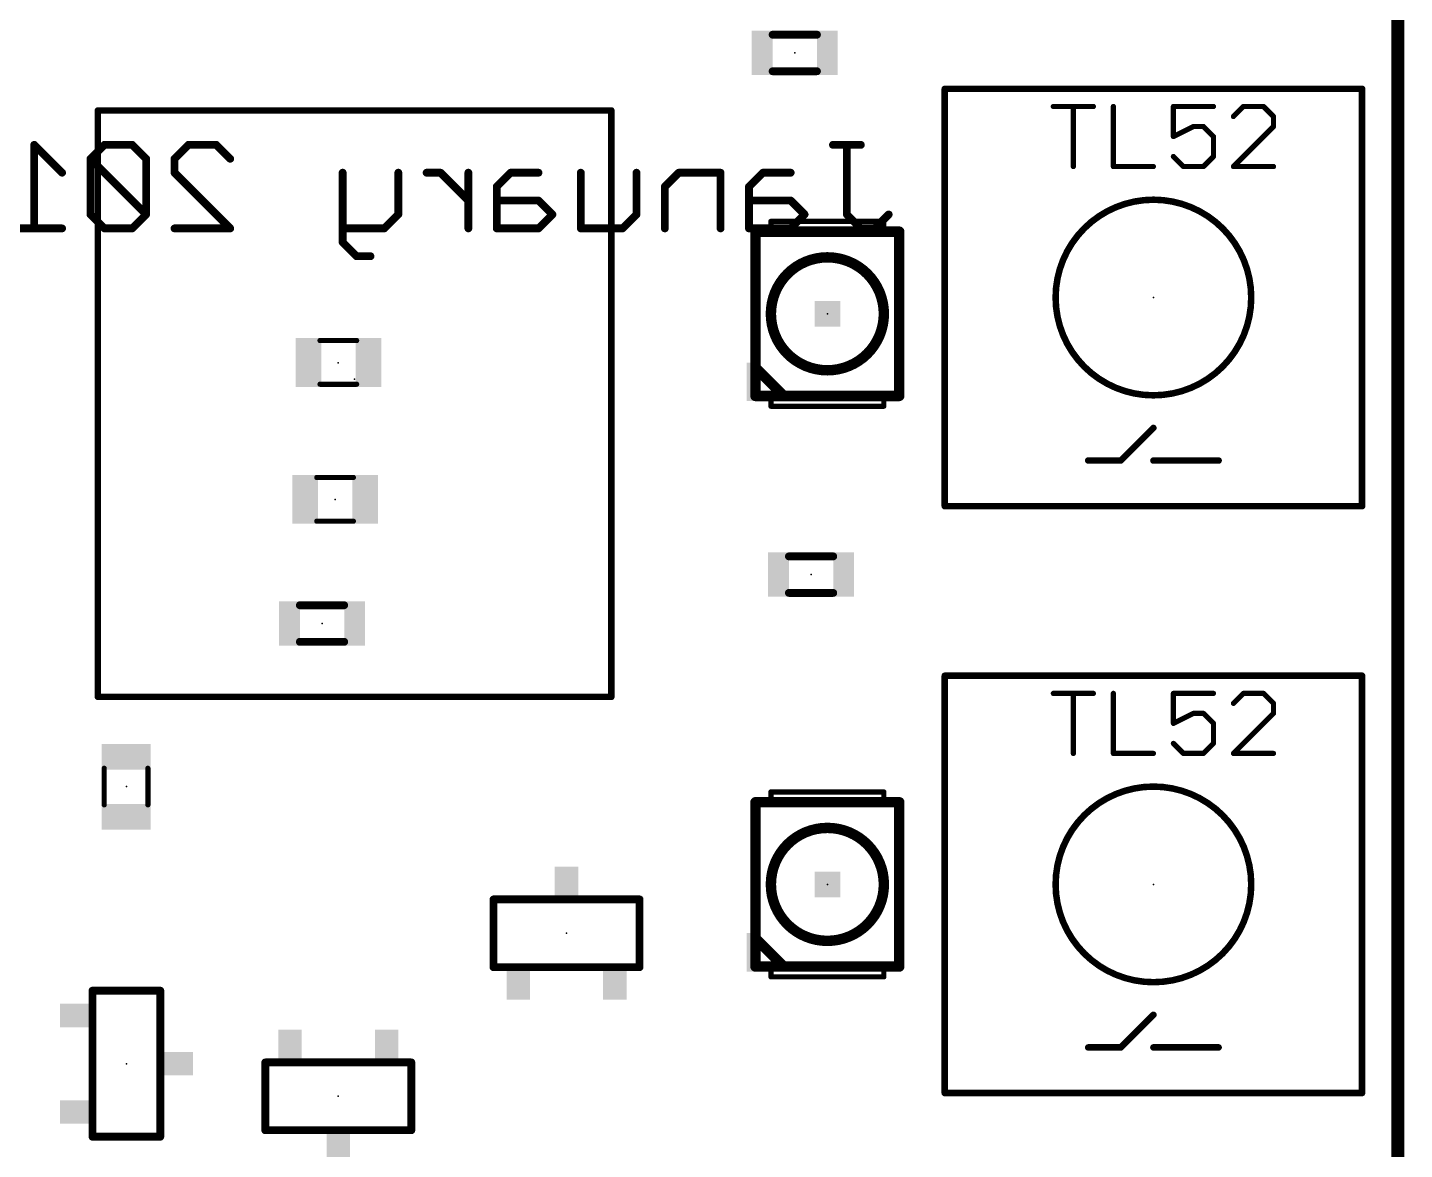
# Model space of a CAD drawing. Extents: x -0.2 to 4.76, y 0.34 to 5.06.
# Drawn here: x 3.349 to 4.405, y 1.959 to 2.82 of the extents above; entities that cross this region are included whole.
import ezdxf

# ---------------------------------------------------------------- set-up
doc = ezdxf.new("R2010")
doc.units = 0
for name, color, linetype in [('21', 253, 'CONTINUOUS'), ('22', 253, 'CONTINUOUS'), ('23', 7, 'CONTINUOUS'), ('24', 7, 'CONTINUOUS'), ('46', 140, 'CONTINUOUS'), ('51', 253, 'CONTINUOUS'), ('52', 253, 'CONTINUOUS')]:
    doc.layers.add(name, color=color, linetype=linetype)

# ---------------------------------------------------------------- blocks, each defined once
blk = doc.blocks.new('RECT')
blk.add_solid([(-0.5, -0.5), (0.5, -0.5), (-0.5, 0.5), (0.5, 0.5)])

msp = doc.modelspace()

# ---------------------------------------------------------------- linework, layer by layer
at = {"layer": '21'}
for points, const_width in [([(4.0525, 2.4525), (4.0525, 2.7725)], 0.005), ([(4.0525, 2.7725), (4.3725, 2.7725)], 0.005), ([(4.3725, 2.7725), (4.3725, 2.4525)], 0.005), ([(3.40315, 2.55), (3.40315, 2.755906)], 0.005), ([(3.40315, 2.755906), (3.79685, 2.755906)], 0.005), ([(3.79685, 2.755906), (3.79685, 2.55)], 0.005), ([(4.13576, 2.758964), (4.166453, 2.758964)], 0.004), ([(4.151106, 2.712925), (4.151106, 2.758964)], 0.004), ([(4.181799, 2.758964), (4.181799, 2.712925)], 0.004), ([(4.258531, 2.758964), (4.227838, 2.758964)], 0.004), ([(4.227838, 2.758964), (4.227838, 2.735945)], 0.004), ([(4.281551, 2.758964), (4.273878, 2.751291)], 0.004), ([(4.296897, 2.758964), (4.281551, 2.758964)], 0.004), ([(4.30457, 2.751291), (4.296897, 2.758964)], 0.004), ([(4.227838, 2.735945), (4.243185, 2.743618)], 0.004), ([(4.243185, 2.743618), (4.250858, 2.743618)], 0.004), ([(4.250858, 2.743618), (4.258531, 2.735945)], 0.004), ([(4.273878, 2.712925), (4.30457, 2.743618)], 0.004), ([(4.30457, 2.743618), (4.30457, 2.751291)], 0.004), ([(4.258531, 2.735945), (4.258531, 2.720598)], 0.004), ([(4.181799, 2.712925), (4.212492, 2.712925)], 0.004), ([(4.235511, 2.712925), (4.227838, 2.720598)], 0.004), ([(4.250858, 2.712925), (4.235511, 2.712925)], 0.004), ([(4.258531, 2.720598), (4.250858, 2.712925)], 0.004), ([(4.30457, 2.712925), (4.273878, 2.712925)], 0.004), ([(3.40315, 2.306299), (3.40315, 2.55)], 0.005), ([(3.79685, 2.55), (3.79685, 2.306299)], 0.005), ([(4.1875, 2.4875), (4.2125, 2.5125)], 0.005), ([(4.1625, 2.4875), (4.1875, 2.4875)], 0.005), ([(4.2125, 2.4875), (4.2625, 2.4875)], 0.005), ([(4.3725, 2.4525), (4.0525, 2.4525)], 0.005), ([(4.0525, 2.0025), (4.0525, 2.3225)], 0.005), ([(4.0525, 2.3225), (4.3725, 2.3225)], 0.005), ([(4.3725, 2.3225), (4.3725, 2.0025)], 0.005), ([(3.79685, 2.306299), (3.40315, 2.306299)], 0.005), ([(4.13576, 2.308964), (4.166453, 2.308964)], 0.004), ([(4.151106, 2.262925), (4.151106, 2.308964)], 0.004), ([(4.181799, 2.308964), (4.181799, 2.262925)], 0.004), ([(4.258531, 2.308964), (4.227838, 2.308964)], 0.004), ([(4.227838, 2.308964), (4.227838, 2.285945)], 0.004), ([(4.281551, 2.308964), (4.273878, 2.301291)], 0.004), ([(4.296897, 2.308964), (4.281551, 2.308964)], 0.004), ([(4.30457, 2.301291), (4.296897, 2.308964)], 0.004), ([(4.30457, 2.293618), (4.30457, 2.301291)], 0.004), ([(4.227838, 2.285945), (4.243185, 2.293618)], 0.004), ([(4.243185, 2.293618), (4.250858, 2.293618)], 0.004), ([(4.250858, 2.293618), (4.258531, 2.285945)], 0.004), ([(4.273878, 2.262925), (4.30457, 2.293618)], 0.004), ([(4.258531, 2.285945), (4.258531, 2.270598)], 0.004), ([(4.235511, 2.262925), (4.227838, 2.270598)], 0.004), ([(4.258531, 2.270598), (4.250858, 2.262925)], 0.004), ([(4.181799, 2.262925), (4.212492, 2.262925)], 0.004), ([(4.250858, 2.262925), (4.235511, 2.262925)], 0.004), ([(4.30457, 2.262925), (4.273878, 2.262925)], 0.004), ([(3.7065, 2.119), (3.7065, 2.151)], 0.006), ([(3.7065, 2.151), (3.7285, 2.151)], 0.006), ([(3.7965, 2.151), (3.8185, 2.151)], 0.006), ([(3.8185, 2.151), (3.8185, 2.119)], 0.006), ([(3.419, 2.081), (3.451, 2.081)], 0.006), ([(3.451, 2.081), (3.451, 2.059)], 0.006), ([(4.1875, 2.0375), (4.2125, 2.0625)], 0.005), ([(4.1625, 2.0375), (4.1875, 2.0375)], 0.005), ([(4.2125, 2.0375), (4.2625, 2.0375)], 0.005), ([(3.5315, 1.974), (3.5315, 2.006)], 0.006), ([(3.6435, 2.006), (3.6435, 1.974)], 0.006), ([(4.3725, 2.0025), (4.0525, 2.0025)], 0.005), ([(3.451, 1.991), (3.451, 1.969)], 0.006), ([(3.5535, 1.974), (3.5315, 1.974)], 0.006), ([(3.6435, 1.974), (3.6215, 1.974)], 0.006), ([(3.451, 1.969), (3.419, 1.969)], 0.006)]:
    msp.add_lwpolyline(points, dxfattribs=dict(at, const_width=const_width))
for points, const_width in [([(4.05375, 2.7725, 1), (4.05125, 2.7725)], 0.0025), ([(4.0525, 2.77375, 1), (4.0525, 2.77125)], 0.0025), ([(4.37375, 2.7725, 1), (4.37125, 2.7725)], 0.0025), ([(4.3725, 2.77125, 1), (4.3725, 2.77375)], 0.0025), ([(3.4044, 2.755906, 1), (3.4019, 2.755906)], 0.0025), ([(3.40315, 2.757156, 1), (3.40315, 2.754656)], 0.0025), ([(3.7981, 2.755906, 1), (3.7956, 2.755906)], 0.0025), ([(3.79685, 2.754656, 1), (3.79685, 2.757156)], 0.0025), ([(4.13576, 2.759964, 1), (4.13576, 2.757964)], 0.002), ([(4.152106, 2.758964, 1), (4.150106, 2.758964)], 0.002), ([(4.166453, 2.757964, 1), (4.166453, 2.759964)], 0.002), ([(4.182799, 2.758964, 1), (4.180799, 2.758964)], 0.002), ([(4.227838, 2.759964, 1), (4.227838, 2.757964)], 0.002), ([(4.228838, 2.758964, 1), (4.226838, 2.758964)], 0.002), ([(4.258531, 2.757964, 1), (4.258531, 2.759964)], 0.002), ([(4.281551, 2.759964, 1), (4.281551, 2.757964)], 0.002), ([(4.282258, 2.758257, 1), (4.280844, 2.759672)], 0.002), ([(4.297604, 2.759672, 1), (4.29619, 2.758257)], 0.002), ([(4.296897, 2.757964, 1), (4.296897, 2.759964)], 0.002), ([(4.243185, 2.744618, 1), (4.243185, 2.742618)], 0.002), ([(4.243632, 2.742724, 1), (4.242737, 2.744512)], 0.002), ([(4.251565, 2.744325, 1), (4.250151, 2.742911)], 0.002), ([(4.250858, 2.742618, 1), (4.250858, 2.744618)], 0.002), ([(4.27317, 2.751998, 1), (4.274585, 2.750584)], 0.002), ([(4.30557, 2.751291, 1), (4.30357, 2.751291)], 0.002), ([(4.303863, 2.750584, 1), (4.305277, 2.751998)], 0.002), ([(4.305277, 2.742911, 1), (4.303863, 2.744325)], 0.002), ([(4.227391, 2.736839, 1), (4.228286, 2.73505)], 0.002), ([(4.226838, 2.735945, 1), (4.228838, 2.735945)], 0.002), ([(4.259531, 2.735945, 1), (4.257531, 2.735945)], 0.002), ([(4.257824, 2.735238, 1), (4.259238, 2.736652)], 0.002), ([(4.30357, 2.743618, 1), (4.30557, 2.743618)], 0.002), ([(4.150106, 2.712925, 1), (4.152106, 2.712925)], 0.002), ([(4.181799, 2.713925, 1), (4.181799, 2.711925)], 0.002), ([(4.180799, 2.712925, 1), (4.182799, 2.712925)], 0.002), ([(4.212492, 2.711925, 1), (4.212492, 2.713925)], 0.002), ([(4.228545, 2.721305, 1), (4.227131, 2.719891)], 0.002), ([(4.235511, 2.713925, 1), (4.235511, 2.711925)], 0.002), ([(4.234804, 2.712218, 1), (4.236219, 2.713632)], 0.002), ([(4.250151, 2.713632, 1), (4.251565, 2.712218)], 0.002), ([(4.250858, 2.711925, 1), (4.250858, 2.713925)], 0.002), ([(4.257531, 2.720598, 1), (4.259531, 2.720598)], 0.002), ([(4.259238, 2.719891, 1), (4.257824, 2.721305)], 0.002), ([(4.27317, 2.713632, 1), (4.274585, 2.712218)], 0.002), ([(4.273878, 2.713925, 1), (4.273878, 2.711925)], 0.002), ([(4.30457, 2.711925, 1), (4.30457, 2.713925)], 0.002), ([(4.2125, 2.5375, 1), (4.2125, 2.6875, 1), (4.2125, 2.5375)], 0.005), ([(3.4044, 2.55, 1), (3.4019, 2.55)], 0.0025), ([(3.4019, 2.55, 1), (3.4044, 2.55)], 0.0025), ([(3.7981, 2.55, 1), (3.7956, 2.55)], 0.0025), ([(3.7956, 2.55, 1), (3.7981, 2.55)], 0.0025), ([(4.213384, 2.511616, 1), (4.211616, 2.513384)], 0.0025), ([(4.1625, 2.48875, 1), (4.1625, 2.48625)], 0.0025), ([(4.186616, 2.488384, 1), (4.188384, 2.486616)], 0.0025), ([(4.1875, 2.48625, 1), (4.1875, 2.48875)], 0.0025), ([(4.2125, 2.48875, 1), (4.2125, 2.48625)], 0.0025), ([(4.2625, 2.48625, 1), (4.2625, 2.48875)], 0.0025), ([(4.0525, 2.45375, 1), (4.0525, 2.45125)], 0.0025), ([(4.05125, 2.4525, 1), (4.05375, 2.4525)], 0.0025), ([(4.37125, 2.4525, 1), (4.37375, 2.4525)], 0.0025), ([(4.3725, 2.45125, 1), (4.3725, 2.45375)], 0.0025), ([(4.05375, 2.3225, 1), (4.05125, 2.3225)], 0.0025), ([(4.0525, 2.32375, 1), (4.0525, 2.32125)], 0.0025), ([(4.37375, 2.3225, 1), (4.37125, 2.3225)], 0.0025), ([(4.3725, 2.32125, 1), (4.3725, 2.32375)], 0.0025), ([(3.40315, 2.307549, 1), (3.40315, 2.305049)], 0.0025), ([(3.4019, 2.306299, 1), (3.4044, 2.306299)], 0.0025), ([(3.7956, 2.306299, 1), (3.7981, 2.306299)], 0.0025), ([(3.79685, 2.305049, 1), (3.79685, 2.307549)], 0.0025), ([(4.13576, 2.309964, 1), (4.13576, 2.307964)], 0.002), ([(4.152106, 2.308964, 1), (4.150106, 2.308964)], 0.002), ([(4.166453, 2.307964, 1), (4.166453, 2.309964)], 0.002), ([(4.182799, 2.308964, 1), (4.180799, 2.308964)], 0.002), ([(4.227838, 2.309964, 1), (4.227838, 2.307964)], 0.002), ([(4.228838, 2.308964, 1), (4.226838, 2.308964)], 0.002), ([(4.258531, 2.307964, 1), (4.258531, 2.309964)], 0.002), ([(4.27317, 2.301998, 1), (4.274585, 2.300584)], 0.002), ([(4.281551, 2.309964, 1), (4.281551, 2.307964)], 0.002), ([(4.282258, 2.308257, 1), (4.280844, 2.309672)], 0.002), ([(4.297604, 2.309672, 1), (4.29619, 2.308257)], 0.002), ([(4.296897, 2.307964, 1), (4.296897, 2.309964)], 0.002), ([(4.30557, 2.301291, 1), (4.30357, 2.301291)], 0.002), ([(4.303863, 2.300584, 1), (4.305277, 2.301998)], 0.002), ([(4.243185, 2.294618, 1), (4.243185, 2.292618)], 0.002), ([(4.243632, 2.292724, 1), (4.242737, 2.294512)], 0.002), ([(4.251565, 2.294325, 1), (4.250151, 2.292911)], 0.002), ([(4.250858, 2.292618, 1), (4.250858, 2.294618)], 0.002), ([(4.30357, 2.293618, 1), (4.30557, 2.293618)], 0.002), ([(4.305277, 2.292911, 1), (4.303863, 2.294325)], 0.002), ([(4.227391, 2.286839, 1), (4.228286, 2.28505)], 0.002), ([(4.226838, 2.285945, 1), (4.228838, 2.285945)], 0.002), ([(4.259531, 2.285945, 1), (4.257531, 2.285945)], 0.002), ([(4.257824, 2.285238, 1), (4.259238, 2.286652)], 0.002), ([(4.228545, 2.271305, 1), (4.227131, 2.269891)], 0.002), ([(4.257531, 2.270598, 1), (4.259531, 2.270598)], 0.002), ([(4.259238, 2.269891, 1), (4.257824, 2.271305)], 0.002), ([(4.150106, 2.262925, 1), (4.152106, 2.262925)], 0.002), ([(4.181799, 2.263925, 1), (4.181799, 2.261925)], 0.002), ([(4.180799, 2.262925, 1), (4.182799, 2.262925)], 0.002), ([(4.212492, 2.261925, 1), (4.212492, 2.263925)], 0.002), ([(4.235511, 2.263925, 1), (4.235511, 2.261925)], 0.002), ([(4.234804, 2.262218, 1), (4.236219, 2.263632)], 0.002), ([(4.250151, 2.263632, 1), (4.251565, 2.262218)], 0.002), ([(4.250858, 2.261925, 1), (4.250858, 2.263925)], 0.002), ([(4.27317, 2.263632, 1), (4.274585, 2.262218)], 0.002), ([(4.273878, 2.263925, 1), (4.273878, 2.261925)], 0.002), ([(4.30457, 2.261925, 1), (4.30457, 2.263925)], 0.002), ([(4.2125, 2.0875, 1), (4.2125, 2.2375, 1), (4.2125, 2.0875)], 0.005), ([(3.708, 2.151, 1), (3.705, 2.151)], 0.003), ([(3.7065, 2.1525, 1), (3.7065, 2.1495)], 0.003), ([(3.7285, 2.1495, 1), (3.7285, 2.1525)], 0.003), ([(3.7965, 2.1525, 1), (3.7965, 2.1495)], 0.003), ([(3.82, 2.151, 1), (3.817, 2.151)], 0.003), ([(3.8185, 2.1495, 1), (3.8185, 2.1525)], 0.003), ([(3.705, 2.119, 1), (3.708, 2.119)], 0.003), ([(3.817, 2.119, 1), (3.82, 2.119)], 0.003), ([(3.419, 2.0825, 1), (3.419, 2.0795)], 0.003), ([(3.4525, 2.081, 1), (3.4495, 2.081)], 0.003), ([(3.451, 2.0795, 1), (3.451, 2.0825)], 0.003), ([(3.4495, 2.059, 1), (3.4525, 2.059)], 0.003), ([(4.213384, 2.061616, 1), (4.211616, 2.063384)], 0.0025), ([(4.1625, 2.03875, 1), (4.1625, 2.03625)], 0.0025), ([(4.186616, 2.038384, 1), (4.188384, 2.036616)], 0.0025), ([(4.1875, 2.03625, 1), (4.1875, 2.03875)], 0.0025), ([(4.2125, 2.03875, 1), (4.2125, 2.03625)], 0.0025), ([(4.2625, 2.03625, 1), (4.2625, 2.03875)], 0.0025), ([(3.533, 2.006, 1), (3.53, 2.006)], 0.003), ([(3.645, 2.006, 1), (3.642, 2.006)], 0.003), ([(4.0525, 2.00375, 1), (4.0525, 2.00125)], 0.0025), ([(4.05125, 2.0025, 1), (4.05375, 2.0025)], 0.0025), ([(4.37125, 2.0025, 1), (4.37375, 2.0025)], 0.0025), ([(4.3725, 2.00125, 1), (4.3725, 2.00375)], 0.0025), ([(3.4525, 1.991, 1), (3.4495, 1.991)], 0.003), ([(3.5315, 1.9755, 1), (3.5315, 1.9725)], 0.003), ([(3.53, 1.974, 1), (3.533, 1.974)], 0.003), ([(3.5535, 1.9725, 1), (3.5535, 1.9755)], 0.003), ([(3.6215, 1.9755, 1), (3.6215, 1.9725)], 0.003), ([(3.642, 1.974, 1), (3.645, 1.974)], 0.003), ([(3.6435, 1.9725, 1), (3.6435, 1.9755)], 0.003), ([(3.419, 1.9705, 1), (3.419, 1.9675)], 0.003), ([(3.4495, 1.969, 1), (3.4525, 1.969)], 0.003), ([(3.451, 1.9675, 1), (3.451, 1.9705)], 0.003)]:
    msp.add_lwpolyline(points, format="xyb", dxfattribs=dict(at, const_width=const_width))
at = {"layer": '22', "const_width": 0.006}
for points in [[(3.375693, 2.708203), (3.354341, 2.729555)], [(3.354341, 2.729555), (3.354341, 2.6655)], [(3.40812, 2.729555), (3.397445, 2.718879)], [(3.429472, 2.729555), (3.40812, 2.729555)], [(3.440148, 2.718879), (3.429472, 2.729555)], [(3.4619, 2.718879), (3.472575, 2.729555)], [(3.472575, 2.729555), (3.493927, 2.729555)], [(3.493927, 2.729555), (3.504603, 2.718879)], [(3.988148, 2.729555), (3.966797, 2.729555)], [(3.977473, 2.676176), (3.977473, 2.729555)], [(3.397445, 2.718879), (3.397445, 2.676176)], [(3.440148, 2.676176), (3.397445, 2.718879)], [(3.440148, 2.676176), (3.440148, 2.718879)], [(3.4619, 2.708203), (3.4619, 2.718879)], [(3.504603, 2.6655), (3.4619, 2.708203)], [(3.59081, 2.708203), (3.59081, 2.654824)], [(3.633513, 2.708203), (3.633513, 2.676176)], [(3.665874, 2.708203), (3.655198, 2.708203)], [(3.687225, 2.686852), (3.665874, 2.708203)], [(3.687225, 2.6655), (3.687225, 2.708203)], [(3.719653, 2.708203), (3.708977, 2.697527)], [(3.741004, 2.708203), (3.719653, 2.708203)], [(3.773432, 2.6655), (3.773432, 2.708203)], [(3.816135, 2.708203), (3.816135, 2.676176)], [(3.848563, 2.708203), (3.837887, 2.697527)], [(3.88059, 2.708203), (3.848563, 2.708203)], [(3.88059, 2.6655), (3.88059, 2.708203)], [(3.913018, 2.708203), (3.902342, 2.697527)], [(3.934369, 2.708203), (3.913018, 2.708203)], [(3.708977, 2.697527), (3.708977, 2.6655)], [(3.837887, 2.697527), (3.837887, 2.6655)], [(3.902342, 2.697527), (3.902342, 2.6655)], [(3.741004, 2.686852), (3.708977, 2.686852)], [(3.75168, 2.676176), (3.741004, 2.686852)], [(3.934369, 2.686852), (3.902342, 2.686852)], [(3.945045, 2.676176), (3.934369, 2.686852)], [(3.397445, 2.676176), (3.40812, 2.6655)], [(3.429472, 2.6655), (3.440148, 2.676176)], [(3.633513, 2.676176), (3.622837, 2.6655)], [(3.741004, 2.6655), (3.75168, 2.676176)], [(3.816135, 2.676176), (3.805459, 2.6655)], [(3.934369, 2.6655), (3.945045, 2.676176)], [(3.988148, 2.6655), (3.977473, 2.676176)], [(4.0095, 2.676176), (3.998824, 2.6655)], [(3.375693, 2.6655), (3.33299, 2.6655)], [(3.40812, 2.6655), (3.429472, 2.6655)], [(3.4619, 2.6655), (3.504603, 2.6655)], [(3.622837, 2.6655), (3.59081, 2.6655)], [(3.708977, 2.6655), (3.741004, 2.6655)], [(3.805459, 2.6655), (3.773432, 2.6655)], [(3.902342, 2.6655), (3.934369, 2.6655)], [(3.998824, 2.6655), (3.988148, 2.6655)], [(3.59081, 2.654824), (3.601485, 2.644148)], [(3.601485, 2.644148), (3.612161, 2.644148)]]:
    msp.add_lwpolyline(points, dxfattribs=at)
at = {"layer": '22', "const_width": 0.003}
for points in [[(3.355841, 2.729555, 1), (3.352841, 2.729555)], [(3.355402, 2.730615, 1), (3.353281, 2.728494)], [(3.40812, 2.731055, 1), (3.40812, 2.728055)], [(3.409181, 2.728494, 1), (3.40706, 2.730615)], [(3.430533, 2.730615, 1), (3.428411, 2.728494)], [(3.429472, 2.728055, 1), (3.429472, 2.731055)], [(3.472575, 2.731055, 1), (3.472575, 2.728055)], [(3.473636, 2.728494, 1), (3.471515, 2.730615)], [(3.494988, 2.730615, 1), (3.492866, 2.728494)], [(3.493927, 2.728055, 1), (3.493927, 2.731055)], [(3.966797, 2.731055, 1), (3.966797, 2.728055)], [(3.978973, 2.729555, 1), (3.975973, 2.729555)], [(3.988148, 2.728055, 1), (3.988148, 2.731055)], [(3.398505, 2.71994, 1), (3.396384, 2.717818)], [(3.396384, 2.71994, 1), (3.398505, 2.717818)], [(3.398945, 2.718879, 1), (3.395945, 2.718879)], [(3.441648, 2.718879, 1), (3.438648, 2.718879)], [(3.439087, 2.717818, 1), (3.441208, 2.71994)], [(3.460839, 2.71994, 1), (3.46296, 2.717818)], [(3.4634, 2.718879, 1), (3.4604, 2.718879)], [(3.503542, 2.717818, 1), (3.505663, 2.71994)], [(3.374632, 2.707142, 1), (3.376753, 2.709264)], [(3.46296, 2.709264, 1), (3.460839, 2.707142)], [(3.4604, 2.708203, 1), (3.4634, 2.708203)], [(3.59231, 2.708203, 1), (3.58931, 2.708203)], [(3.635013, 2.708203, 1), (3.632013, 2.708203)], [(3.655198, 2.709703, 1), (3.655198, 2.706703)], [(3.666934, 2.709264, 1), (3.664813, 2.707142)], [(3.665874, 2.706703, 1), (3.665874, 2.709703)], [(3.688725, 2.708203, 1), (3.685725, 2.708203)], [(3.719653, 2.709703, 1), (3.719653, 2.706703)], [(3.720713, 2.707142, 1), (3.718592, 2.709264)], [(3.741004, 2.706703, 1), (3.741004, 2.709703)], [(3.774932, 2.708203, 1), (3.771932, 2.708203)], [(3.817635, 2.708203, 1), (3.814635, 2.708203)], [(3.848563, 2.709703, 1), (3.848563, 2.706703)], [(3.849623, 2.707142, 1), (3.847502, 2.709264)], [(3.88209, 2.708203, 1), (3.87909, 2.708203)], [(3.88059, 2.706703, 1), (3.88059, 2.709703)], [(3.913018, 2.709703, 1), (3.913018, 2.706703)], [(3.914078, 2.707142, 1), (3.911957, 2.709264)], [(3.934369, 2.706703, 1), (3.934369, 2.709703)], [(3.710477, 2.697527, 1), (3.707477, 2.697527)], [(3.707916, 2.698588, 1), (3.710038, 2.696467)], [(3.839387, 2.697527, 1), (3.836387, 2.697527)], [(3.836826, 2.698588, 1), (3.838948, 2.696467)], [(3.903842, 2.697527, 1), (3.900842, 2.697527)], [(3.901281, 2.698588, 1), (3.903403, 2.696467)], [(3.686164, 2.685791, 1), (3.688286, 2.687912)], [(3.708977, 2.688352, 1), (3.708977, 2.685352)], [(3.742065, 2.687912, 1), (3.739944, 2.685791)], [(3.741004, 2.685352, 1), (3.741004, 2.688352)], [(3.902342, 2.688352, 1), (3.902342, 2.685352)], [(3.93543, 2.687912, 1), (3.933309, 2.685791)], [(3.934369, 2.685352, 1), (3.934369, 2.688352)], [(3.398505, 2.677236, 1), (3.396384, 2.675115)], [(3.395945, 2.676176, 1), (3.398945, 2.676176)], [(3.438648, 2.676176, 1), (3.441648, 2.676176)], [(3.441208, 2.675115, 1), (3.439087, 2.677236)], [(3.439087, 2.675115, 1), (3.441208, 2.677236)], [(3.632013, 2.676176, 1), (3.635013, 2.676176)], [(3.634573, 2.675115, 1), (3.632452, 2.677236)], [(3.752741, 2.675115, 1), (3.750619, 2.677236)], [(3.750619, 2.675115, 1), (3.752741, 2.677236)], [(3.814635, 2.676176, 1), (3.817635, 2.676176)], [(3.817196, 2.675115, 1), (3.815074, 2.677236)], [(3.946106, 2.675115, 1), (3.943984, 2.677236)], [(3.943984, 2.675115, 1), (3.946106, 2.677236)], [(3.978533, 2.677236, 1), (3.976412, 2.675115)], [(3.975973, 2.676176, 1), (3.978973, 2.676176)], [(4.010561, 2.675115, 1), (4.008439, 2.677236)], [(3.352841, 2.6655, 1), (3.355841, 2.6655)], [(3.375693, 2.664, 1), (3.375693, 2.667)], [(3.40812, 2.667, 1), (3.40812, 2.664)], [(3.40706, 2.664439, 1), (3.409181, 2.666561)], [(3.428411, 2.666561, 1), (3.430533, 2.664439)], [(3.429472, 2.664, 1), (3.429472, 2.667)], [(3.4619, 2.667, 1), (3.4619, 2.664)], [(3.503542, 2.664439, 1), (3.505663, 2.666561)], [(3.504603, 2.664, 1), (3.504603, 2.667)], [(3.59081, 2.667, 1), (3.59081, 2.664)], [(3.621776, 2.666561, 1), (3.623898, 2.664439)], [(3.622837, 2.664, 1), (3.622837, 2.667)], [(3.685725, 2.6655, 1), (3.688725, 2.6655)], [(3.708977, 2.667, 1), (3.708977, 2.664)], [(3.707477, 2.6655, 1), (3.710477, 2.6655)], [(3.739944, 2.666561, 1), (3.742065, 2.664439)], [(3.741004, 2.664, 1), (3.741004, 2.667)], [(3.773432, 2.667, 1), (3.773432, 2.664)], [(3.771932, 2.6655, 1), (3.774932, 2.6655)], [(3.804399, 2.666561, 1), (3.80652, 2.664439)], [(3.805459, 2.664, 1), (3.805459, 2.667)], [(3.836387, 2.6655, 1), (3.839387, 2.6655)], [(3.87909, 2.6655, 1), (3.88209, 2.6655)], [(3.902342, 2.667, 1), (3.902342, 2.664)], [(3.900842, 2.6655, 1), (3.903842, 2.6655)], [(3.933309, 2.666561, 1), (3.93543, 2.664439)], [(3.934369, 2.664, 1), (3.934369, 2.667)], [(3.988148, 2.667, 1), (3.988148, 2.664)], [(3.987088, 2.664439, 1), (3.989209, 2.666561)], [(3.997764, 2.666561, 1), (3.999885, 2.664439)], [(3.998824, 2.664, 1), (3.998824, 2.667)], [(3.59187, 2.655885, 1), (3.589749, 2.653764)], [(3.58931, 2.654824, 1), (3.59231, 2.654824)], [(3.601485, 2.645648, 1), (3.601485, 2.642648)], [(3.600425, 2.643088, 1), (3.602546, 2.645209)], [(3.612161, 2.642648, 1), (3.612161, 2.645648)]]:
    msp.add_lwpolyline(points, format="xyb", dxfattribs=at)
at = {"layer": '23'}
for p in [(3.9375, 2.8), (4.2125, 2.6125), (3.9625, 2.6), (3.6, 2.55), (3.95, 2.4), (3.425, 2.2375), (3.9625, 2.1625), (4.2125, 2.1625), (3.7625, 2.125), (3.425, 2.025), (3.5875, 2)]:
    msp.add_point(p, dxfattribs=at)
at = {"layer": '24'}
for p in [(3.5875, 2.5625), (3.585, 2.4575), (3.575, 2.3625)]:
    msp.add_point(p, dxfattribs=at)
at = {"layer": '46', "const_width": 0.01}
msp.add_lwpolyline([(4.4, 5.05), (4.4, 0.35)], dxfattribs=at)
at = {"layer": '51'}
for points, const_width in [([(3.954508, 2.814016), (3.920492, 2.814016)], 0.006), ([(3.920492, 2.785984), (3.954508, 2.785984)], 0.006), ([(3.919193, 2.662992), (3.919193, 2.670866)], 0.004), ([(3.919193, 2.670866), (4.005807, 2.670866)], 0.004), ([(4.005807, 2.670866), (4.005807, 2.662992)], 0.004), ([(3.919193, 2.662992), (3.907382, 2.662992)], 0.008), ([(3.907382, 2.662992), (3.907382, 2.558661)], 0.008), ([(4.005807, 2.662992), (3.919193, 2.662992)], 0.008), ([(4.017618, 2.662992), (4.005807, 2.662992)], 0.008), ([(4.017618, 2.537008), (4.017618, 2.662992)], 0.008), ([(3.907382, 2.558661), (3.907382, 2.537008)], 0.008), ([(3.929035, 2.537008), (3.907382, 2.558661)], 0.008), ([(3.907382, 2.537008), (3.919193, 2.537008)], 0.008), ([(3.919193, 2.537008), (3.929035, 2.537008)], 0.008), ([(3.919193, 2.537008), (3.919193, 2.529134)], 0.004), ([(3.929035, 2.537008), (4.005807, 2.537008)], 0.008), ([(4.005807, 2.537008), (4.017618, 2.537008)], 0.008), ([(4.005807, 2.529134), (4.005807, 2.537008)], 0.004), ([(3.919193, 2.529134), (4.005807, 2.529134)], 0.004), ([(3.967008, 2.414016), (3.932992, 2.414016)], 0.006), ([(3.932992, 2.385984), (3.967008, 2.385984)], 0.006), ([(3.407992, 2.223484), (3.407992, 2.251516)], 0.004), ([(3.441496, 2.223484), (3.441496, 2.251516)], 0.004), ([(3.919193, 2.225492), (3.907382, 2.225492)], 0.008), ([(3.907382, 2.225492), (3.907382, 2.121161)], 0.008), ([(4.005807, 2.225492), (3.919193, 2.225492)], 0.008), ([(3.919193, 2.225492), (3.919193, 2.233366)], 0.004), ([(3.919193, 2.233366), (4.005807, 2.233366)], 0.004), ([(4.017618, 2.225492), (4.005807, 2.225492)], 0.008), ([(4.005807, 2.233366), (4.005807, 2.225492)], 0.004), ([(4.017618, 2.099508), (4.017618, 2.225492)], 0.008), ([(3.7065, 2.099), (3.7065, 2.151)], 0.006), ([(3.7065, 2.151), (3.8185, 2.151)], 0.006), ([(3.8185, 2.151), (3.8185, 2.099)], 0.006), ([(3.907382, 2.121161), (3.907382, 2.099508)], 0.008), ([(3.929035, 2.099508), (3.907382, 2.121161)], 0.008), ([(3.8185, 2.099), (3.7065, 2.099)], 0.006), ([(3.907382, 2.099508), (3.919193, 2.099508)], 0.008), ([(3.919193, 2.099508), (3.929035, 2.099508)], 0.008), ([(3.919193, 2.099508), (3.919193, 2.091634)], 0.004), ([(3.929035, 2.099508), (4.005807, 2.099508)], 0.008), ([(4.005807, 2.099508), (4.017618, 2.099508)], 0.008), ([(4.005807, 2.091634), (4.005807, 2.099508)], 0.004), ([(3.919193, 2.091634), (4.005807, 2.091634)], 0.004), ([(3.399, 1.969), (3.399, 2.081)], 0.006), ([(3.399, 2.081), (3.451, 2.081)], 0.006), ([(3.451, 2.081), (3.451, 1.969)], 0.006), ([(3.5315, 1.974), (3.5315, 2.026)], 0.006), ([(3.5315, 2.026), (3.6435, 2.026)], 0.006), ([(3.6435, 2.026), (3.6435, 1.974)], 0.006), ([(3.6435, 1.974), (3.5315, 1.974)], 0.006), ([(3.451, 1.969), (3.399, 1.969)], 0.006)]:
    msp.add_lwpolyline(points, dxfattribs=dict(at, const_width=const_width))
for points, const_width in [([(3.920492, 2.815516, 1), (3.920492, 2.812516)], 0.003), ([(3.954508, 2.812516, 1), (3.954508, 2.815516)], 0.003), ([(3.920492, 2.787484, 1), (3.920492, 2.784484)], 0.003), ([(3.954508, 2.784484, 1), (3.954508, 2.787484)], 0.003), ([(3.920193, 2.670866, 1), (3.918193, 2.670866)], 0.002), ([(3.919193, 2.671866, 1), (3.919193, 2.669866)], 0.002), ([(4.006807, 2.670866, 1), (4.004807, 2.670866)], 0.002), ([(4.005807, 2.669866, 1), (4.005807, 2.671866)], 0.002), ([(3.907382, 2.664992, 1), (3.907382, 2.660992)], 0.004), ([(3.909382, 2.662992, 1), (3.905382, 2.662992)], 0.004), ([(3.919193, 2.664992, 1), (3.919193, 2.660992)], 0.004), ([(3.919193, 2.660992, 1), (3.919193, 2.664992)], 0.004), ([(3.918193, 2.662992, 1), (3.920193, 2.662992)], 0.002), ([(4.005807, 2.664992, 1), (4.005807, 2.660992)], 0.004), ([(4.005807, 2.660992, 1), (4.005807, 2.664992)], 0.004), ([(4.004807, 2.662992, 1), (4.006807, 2.662992)], 0.002), ([(4.019618, 2.662992, 1), (4.015618, 2.662992)], 0.004), ([(4.017618, 2.660992, 1), (4.017618, 2.664992)], 0.004), ([(3.9625, 2.556693, 1), (3.9625, 2.643307, 1), (3.9625, 2.556693)], 0.008), ([(3.908796, 2.560076, 1), (3.905968, 2.557247)], 0.004), ([(3.909382, 2.558661, 1), (3.905382, 2.558661)], 0.004), ([(3.905382, 2.558661, 1), (3.909382, 2.558661)], 0.004), ([(3.907382, 2.539008, 1), (3.907382, 2.535008)], 0.004), ([(3.905382, 2.537008, 1), (3.909382, 2.537008)], 0.004), ([(3.919193, 2.539008, 1), (3.919193, 2.535008)], 0.004), ([(3.919193, 2.535008, 1), (3.919193, 2.539008)], 0.004), ([(3.920193, 2.537008, 1), (3.918193, 2.537008)], 0.002), ([(3.929035, 2.539008, 1), (3.929035, 2.535008)], 0.004), ([(3.927621, 2.535594, 1), (3.93045, 2.538422)], 0.004), ([(3.929035, 2.535008, 1), (3.929035, 2.539008)], 0.004), ([(4.005807, 2.539008, 1), (4.005807, 2.535008)], 0.004), ([(4.005807, 2.535008, 1), (4.005807, 2.539008)], 0.004), ([(4.006807, 2.537008, 1), (4.004807, 2.537008)], 0.002), ([(4.015618, 2.537008, 1), (4.019618, 2.537008)], 0.004), ([(4.017618, 2.535008, 1), (4.017618, 2.539008)], 0.004), ([(3.919193, 2.530134, 1), (3.919193, 2.528134)], 0.002), ([(3.918193, 2.529134, 1), (3.920193, 2.529134)], 0.002), ([(4.004807, 2.529134, 1), (4.006807, 2.529134)], 0.002), ([(4.005807, 2.528134, 1), (4.005807, 2.530134)], 0.002), ([(3.932992, 2.415516, 1), (3.932992, 2.412516)], 0.003), ([(3.967008, 2.412516, 1), (3.967008, 2.415516)], 0.003), ([(3.932992, 2.387484, 1), (3.932992, 2.384484)], 0.003), ([(3.967008, 2.384484, 1), (3.967008, 2.387484)], 0.003), ([(3.408992, 2.251516, 1), (3.406992, 2.251516)], 0.002), ([(3.442496, 2.251516, 1), (3.440496, 2.251516)], 0.002), ([(3.907382, 2.227492, 1), (3.907382, 2.223492)], 0.004), ([(3.909382, 2.225492, 1), (3.905382, 2.225492)], 0.004), ([(3.919193, 2.227492, 1), (3.919193, 2.223492)], 0.004), ([(3.920193, 2.233366, 1), (3.918193, 2.233366)], 0.002), ([(3.919193, 2.234366, 1), (3.919193, 2.232366)], 0.002), ([(3.919193, 2.223492, 1), (3.919193, 2.227492)], 0.004), ([(4.005807, 2.227492, 1), (4.005807, 2.223492)], 0.004), ([(4.006807, 2.233366, 1), (4.004807, 2.233366)], 0.002), ([(4.005807, 2.223492, 1), (4.005807, 2.227492)], 0.004), ([(4.005807, 2.232366, 1), (4.005807, 2.234366)], 0.002), ([(4.019618, 2.225492, 1), (4.015618, 2.225492)], 0.004), ([(4.017618, 2.223492, 1), (4.017618, 2.227492)], 0.004), ([(3.406992, 2.223484, 1), (3.408992, 2.223484)], 0.002), ([(3.440496, 2.223484, 1), (3.442496, 2.223484)], 0.002), ([(3.918193, 2.225492, 1), (3.920193, 2.225492)], 0.002), ([(4.004807, 2.225492, 1), (4.006807, 2.225492)], 0.002), ([(3.9625, 2.119193, 1), (3.9625, 2.205807, 1), (3.9625, 2.119193)], 0.008), ([(3.708, 2.151, 1), (3.705, 2.151)], 0.003), ([(3.7065, 2.1525, 1), (3.7065, 2.1495)], 0.003), ([(3.82, 2.151, 1), (3.817, 2.151)], 0.003), ([(3.8185, 2.1495, 1), (3.8185, 2.1525)], 0.003), ([(3.908796, 2.122576, 1), (3.905968, 2.119747)], 0.004), ([(3.909382, 2.121161, 1), (3.905382, 2.121161)], 0.004), ([(3.905382, 2.121161, 1), (3.909382, 2.121161)], 0.004), ([(3.7065, 2.1005, 1), (3.7065, 2.0975)], 0.003), ([(3.8185, 2.0975, 1), (3.8185, 2.1005)], 0.003), ([(3.907382, 2.101508, 1), (3.907382, 2.097508)], 0.004), ([(3.905382, 2.099508, 1), (3.909382, 2.099508)], 0.004), ([(3.919193, 2.101508, 1), (3.919193, 2.097508)], 0.004), ([(3.919193, 2.097508, 1), (3.919193, 2.101508)], 0.004), ([(3.920193, 2.099508, 1), (3.918193, 2.099508)], 0.002), ([(3.929035, 2.101508, 1), (3.929035, 2.097508)], 0.004), ([(3.927621, 2.098094, 1), (3.93045, 2.100922)], 0.004), ([(3.929035, 2.097508, 1), (3.929035, 2.101508)], 0.004), ([(4.005807, 2.101508, 1), (4.005807, 2.097508)], 0.004), ([(4.005807, 2.097508, 1), (4.005807, 2.101508)], 0.004), ([(4.006807, 2.099508, 1), (4.004807, 2.099508)], 0.002), ([(4.015618, 2.099508, 1), (4.019618, 2.099508)], 0.004), ([(4.017618, 2.097508, 1), (4.017618, 2.101508)], 0.004), ([(3.705, 2.099, 1), (3.708, 2.099)], 0.003), ([(3.817, 2.099, 1), (3.82, 2.099)], 0.003), ([(3.919193, 2.092634, 1), (3.919193, 2.090634)], 0.002), ([(3.918193, 2.091634, 1), (3.920193, 2.091634)], 0.002), ([(4.004807, 2.091634, 1), (4.006807, 2.091634)], 0.002), ([(4.005807, 2.090634, 1), (4.005807, 2.092634)], 0.002), ([(3.4005, 2.081, 1), (3.3975, 2.081)], 0.003), ([(3.399, 2.0825, 1), (3.399, 2.0795)], 0.003), ([(3.4525, 2.081, 1), (3.4495, 2.081)], 0.003), ([(3.451, 2.0795, 1), (3.451, 2.0825)], 0.003), ([(3.533, 2.026, 1), (3.53, 2.026)], 0.003), ([(3.5315, 2.0275, 1), (3.5315, 2.0245)], 0.003), ([(3.645, 2.026, 1), (3.642, 2.026)], 0.003), ([(3.6435, 2.0245, 1), (3.6435, 2.0275)], 0.003), ([(3.5315, 1.9755, 1), (3.5315, 1.9725)], 0.003), ([(3.53, 1.974, 1), (3.533, 1.974)], 0.003), ([(3.642, 1.974, 1), (3.645, 1.974)], 0.003), ([(3.6435, 1.9725, 1), (3.6435, 1.9755)], 0.003), ([(3.399, 1.9705, 1), (3.399, 1.9675)], 0.003), ([(3.3975, 1.969, 1), (3.4005, 1.969)], 0.003), ([(3.4495, 1.969, 1), (3.4525, 1.969)], 0.003), ([(3.451, 1.9675, 1), (3.451, 1.9705)], 0.003)]:
    msp.add_lwpolyline(points, format="xyb", dxfattribs=dict(at, const_width=const_width))
at = {"layer": '52'}
for points, const_width in [([(3.601516, 2.579508), (3.573484, 2.579508)], 0.004), ([(3.601516, 2.546004), (3.573484, 2.546004)], 0.004), ([(3.599016, 2.474508), (3.570984, 2.474508)], 0.004), ([(3.599016, 2.441004), (3.570984, 2.441004)], 0.004), ([(3.557992, 2.376516), (3.592008, 2.376516)], 0.006), ([(3.592008, 2.348484), (3.557992, 2.348484)], 0.006)]:
    msp.add_lwpolyline(points, dxfattribs=dict(at, const_width=const_width))
for points, const_width in [([(3.573484, 2.580508, 1), (3.573484, 2.578508)], 0.002), ([(3.601516, 2.578508, 1), (3.601516, 2.580508)], 0.002), ([(3.573484, 2.547004, 1), (3.573484, 2.545004)], 0.002), ([(3.601516, 2.545004, 1), (3.601516, 2.547004)], 0.002), ([(3.570984, 2.475508, 1), (3.570984, 2.473508)], 0.002), ([(3.599016, 2.473508, 1), (3.599016, 2.475508)], 0.002), ([(3.570984, 2.442004, 1), (3.570984, 2.440004)], 0.002), ([(3.599016, 2.440004, 1), (3.599016, 2.442004)], 0.002), ([(3.557992, 2.378016, 1), (3.557992, 2.375016)], 0.003), ([(3.592008, 2.375016, 1), (3.592008, 2.378016)], 0.003), ([(3.557992, 2.349984, 1), (3.557992, 2.346984)], 0.003), ([(3.592008, 2.346984, 1), (3.592008, 2.349984)], 0.003)]:
    msp.add_lwpolyline(points, format="xyb", dxfattribs=dict(at, const_width=const_width))

# ---------------------------------------------------------------- block references
at = {"layer": '21'}
for p, xscale, yscale in [((3.9625, 2.6), 0.019685, 0.019685), ((3.904921, 2.547835), 0.008858, 0.029528), ((3.9625, 2.1625), 0.019685, 0.019685), ((3.904921, 2.110335), 0.008858, 0.029528)]:
    msp.add_blockref('RECT', p, dxfattribs=dict(at, xscale=xscale, yscale=yscale))
at = {"layer": '51'}
for p, xscale, yscale in [((3.9125, 2.8), 0.016, 0.034), ((3.9625, 2.8), 0.016, 0.034), ((3.925, 2.4), 0.016, 0.034), ((3.975, 2.4), 0.016, 0.034), ((3.7625, 2.1645), 0.018, 0.023), ((3.7255, 2.0855), 0.018, 0.023), ((3.7995, 2.0855), 0.018, 0.023)]:
    msp.add_blockref('RECT', p, dxfattribs=dict(at, xscale=xscale, yscale=yscale))
for p, xscale, yscale, rotation in [((3.424799, 2.260344), 0.019689, 0.037402, 90), ((3.424799, 2.214344), 0.019689, 0.037402, 90), ((3.3855, 2.062), 0.018, 0.023, 270), ((3.5505, 2.0395), 0.018, 0.023, 180), ((3.6245, 2.0395), 0.018, 0.023, 180), ((3.4645, 2.025), 0.018, 0.023, 270), ((3.3855, 1.988), 0.018, 0.023, 270), ((3.5875, 1.9605), 0.018, 0.023, 180)]:
    msp.add_blockref('RECT', p, dxfattribs=dict(at, xscale=xscale, yscale=yscale, rotation=rotation))
at = {"layer": '52', "xscale": 0.019689, "yscale": 0.037402, "rotation": 180}
for p in [(3.564656, 2.562701), (3.610656, 2.562701), (3.562156, 2.457701), (3.608156, 2.457701)]:
    msp.add_blockref('RECT', p, dxfattribs=at)
at = {"layer": '52', "xscale": 0.016, "yscale": 0.034}
for p in [(3.55, 2.3625), (3.6, 2.3625)]:
    msp.add_blockref('RECT', p, dxfattribs=at)

doc.saveas('drawing.dxf')
